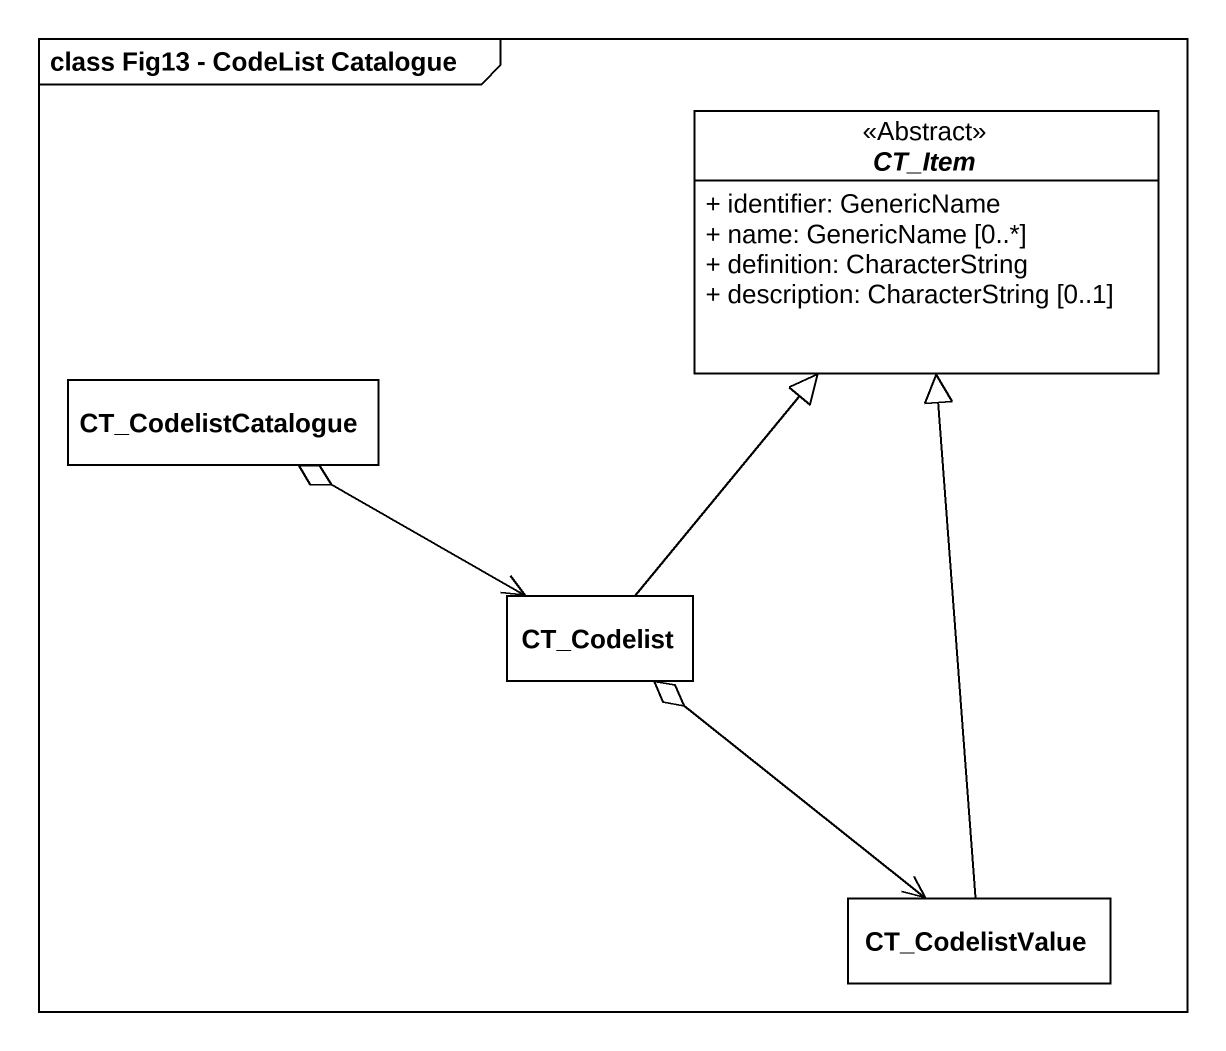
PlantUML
@startuml
mainframe class Fig13 - CodeList Catalogue
hide circle
hide empty members
skinparam classAttributeIconSize 0
abstract class CT_Item <<Abstract>> {
  + identifier: GenericName
  + name: GenericName [0..*]
  + definition: CharacterString
  + description: CharacterString [0..1]
}
class CT_CodelistCatalogue
class CT_Codelist
class CT_CodelistValue
CT_CodelistCatalogue o-right-> CT_Codelist
CT_Codelist -up-|> CT_Item
CT_Codelist o--> CT_CodelistValue
CT_CodelistValue -up-|> CT_Item
@enduml
